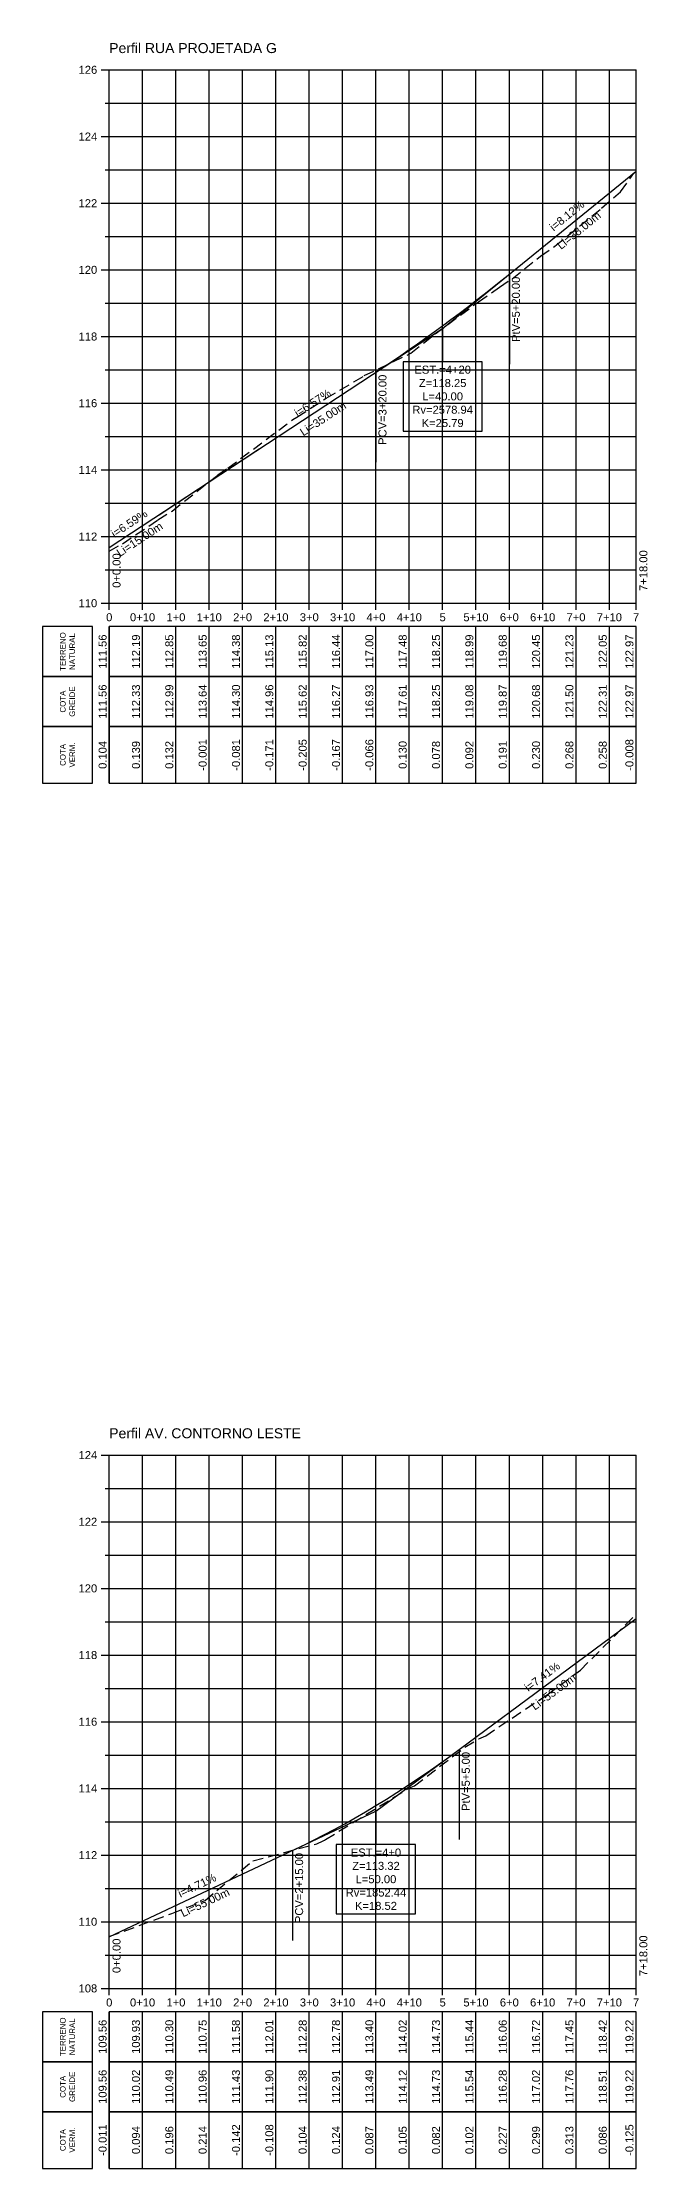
# Model space of a CAD drawing. Header units: metres. Extents: x 437145 to 443371, y 9612590 to 9615494.
# Drawn here: x 441651 to 441833, y 9612590 to 9613227 of the extents above; entities that cross this region are included whole.
import ezdxf

# ---------------------------------------------------------------- set-up
doc = ezdxf.new("R2010")
doc.units = ezdxf.units.M
doc.linetypes.add('HIDDEN', pattern=[9.525, 6.35, -3.175])
for name, color, linetype in [('Borda', 1, 'Continuous'), ('Cota', 2, 'Continuous'), ('COTA-TN', 7, 'Continuous'), ('Estacas', 7, 'Continuous'), ('Malha', 251, 'Continuous'), ('Perfil visualização', 7, 'Continuous'), ('PIs', 2, 'Continuous'), ('Plataforma 1', 10, 'Continuous'), ('Terreno', 3, 'HIDDEN'), ('TEXTO', 7, 'Continuous'), ('TXT-Curvas', 7, 'Continuous'), ('TXT-Estacas', 7, 'Continuous'), ('TXT-Perfil', 7, 'Continuous')]:
    doc.layers.add(name, color=color, linetype=linetype)
doc.styles.add('ARIAL', font='arial.ttf')

msp = doc.modelspace()

# ---------------------------------------------------------------- linework, layer by layer
at = {"layer": 'Borda', "color": 3, "linetype": 'Continuous', "lineweight": -3}
for p, q in [((441668.95, 9613219.19), (441671.35, 9613219.19)), ((441670.15, 9613209.19), (441671.35, 9613209.19)), ((441668.95, 9613199.19), (441671.35, 9613199.19)), ((441670.15, 9613189.19), (441671.35, 9613189.19)), ((441668.95, 9613179.19), (441671.35, 9613179.19)), ((441670.15, 9613169.19), (441671.35, 9613169.19)), ((441668.95, 9613159.19), (441671.35, 9613159.19)), ((441670.15, 9613149.19), (441671.35, 9613149.19)), ((441668.95, 9613139.19), (441671.35, 9613139.19)), ((441670.15, 9613129.19), (441671.35, 9613129.19)), ((441668.95, 9613119.19), (441671.35, 9613119.19)), ((441670.15, 9613109.19), (441671.35, 9613109.19)), ((441668.95, 9613099.19), (441671.35, 9613099.19)), ((441670.15, 9613089.19), (441671.35, 9613089.19)), ((441668.95, 9613079.19), (441671.35, 9613079.19)), ((441670.15, 9613069.19), (441671.35, 9613069.19)), ((441668.95, 9613059.19), (441671.35, 9613059.19)), ((441668.95, 9612803.66), (441671.35, 9612803.66)), ((441670.15, 9612793.66), (441671.35, 9612793.66)), ((441668.95, 9612783.66), (441671.35, 9612783.66)), ((441670.15, 9612773.66), (441671.35, 9612773.66)), ((441668.95, 9612763.66), (441671.35, 9612763.66)), ((441670.15, 9612753.66), (441671.35, 9612753.66)), ((441668.95, 9612743.66), (441671.35, 9612743.66)), ((441670.15, 9612733.66), (441671.35, 9612733.66)), ((441668.95, 9612723.66), (441671.35, 9612723.66)), ((441670.15, 9612713.66), (441671.35, 9612713.66)), ((441668.95, 9612703.66), (441671.35, 9612703.66)), ((441670.15, 9612693.66), (441671.35, 9612693.66)), ((441668.95, 9612683.66), (441671.35, 9612683.66)), ((441670.15, 9612673.66), (441671.35, 9612673.66)), ((441668.95, 9612663.66), (441671.35, 9612663.66)), ((441670.15, 9612653.66), (441671.35, 9612653.66)), ((441668.95, 9612643.66), (441671.35, 9612643.66))]:
    msp.add_line(p, q, dxfattribs=at)
at = {"layer": 'Borda', "color": 1, "linetype": 'Continuous', "lineweight": -3}
for p, q in [((441671.35, 9613059.19), (441671.35, 9613219.19)), ((441671.35, 9613219.19), (441829.35, 9613219.19)), ((441829.35, 9613059.19), (441829.35, 9613219.19)), ((441671.35, 9613059.19), (441829.35, 9613059.19)), ((441671.35, 9612643.66), (441671.35, 9612803.66)), ((441671.35, 9612803.66), (441829.35, 9612803.66)), ((441829.35, 9612643.66), (441829.35, 9612803.66)), ((441671.35, 9612643.66), (441829.35, 9612643.66))]:
    msp.add_line(p, q, dxfattribs=at)
at = {"layer": 'COTA-TN', "color": 8, "linetype": 'Continuous', "lineweight": -3}
for p, q in [((441671.35, 9613005.19), (441671.35, 9613052.19)), ((441681.35, 9613005.19), (441681.35, 9613052.19)), ((441691.35, 9613005.19), (441691.35, 9613052.19)), ((441701.35, 9613005.19), (441701.35, 9613052.19)), ((441711.35, 9613005.19), (441711.35, 9613052.19)), ((441721.35, 9613005.19), (441721.35, 9613052.19)), ((441731.35, 9613005.19), (441731.35, 9613052.19)), ((441741.35, 9613005.19), (441741.35, 9613052.19)), ((441751.35, 9613005.19), (441751.35, 9613052.19)), ((441761.35, 9613005.19), (441761.35, 9613052.19)), ((441771.35, 9613005.19), (441771.35, 9613052.19)), ((441781.35, 9613005.19), (441781.35, 9613052.19)), ((441791.35, 9613005.19), (441791.35, 9613052.19)), ((441801.35, 9613005.19), (441801.35, 9613052.19)), ((441811.35, 9613005.19), (441811.35, 9613052.19)), ((441821.35, 9613005.19), (441821.35, 9613052.19)), ((441829.35, 9613005.19), (441829.35, 9613052.19)), ((441671.35, 9612589.66), (441671.35, 9612636.66)), ((441681.35, 9612589.66), (441681.35, 9612636.66)), ((441691.35, 9612589.66), (441691.35, 9612636.66)), ((441701.35, 9612589.66), (441701.35, 9612636.66)), ((441711.35, 9612589.66), (441711.35, 9612636.66)), ((441721.35, 9612589.66), (441721.35, 9612636.66)), ((441731.35, 9612589.66), (441731.35, 9612636.66)), ((441741.35, 9612589.66), (441741.35, 9612636.66)), ((441751.35, 9612589.66), (441751.35, 9612636.66)), ((441761.35, 9612589.66), (441761.35, 9612636.66)), ((441771.35, 9612589.66), (441771.35, 9612636.66)), ((441781.35, 9612589.66), (441781.35, 9612636.66)), ((441791.35, 9612589.66), (441791.35, 9612636.66)), ((441801.35, 9612589.66), (441801.35, 9612636.66)), ((441811.35, 9612589.66), (441811.35, 9612636.66)), ((441821.35, 9612589.66), (441821.35, 9612636.66)), ((441829.35, 9612589.66), (441829.35, 9612636.66))]:
    msp.add_line(p, q, dxfattribs=at)
for points in [[(441666.35, 9613037.19), (441666.35, 9613052.19), (441651.35, 9613052.19), (441651.35, 9613037.19)], [(441671.35, 9613037.19), (441829.35, 9613037.19), (441829.35, 9613052.19), (441671.35, 9613052.19)], [(441666.35, 9613022.19), (441666.35, 9613037.19), (441651.35, 9613037.19), (441651.35, 9613022.19)], [(441671.35, 9613022.19), (441829.35, 9613022.19), (441829.35, 9613037.19), (441671.35, 9613037.19)], [(441666.35, 9613005.19), (441666.35, 9613022.19), (441651.35, 9613022.19), (441651.35, 9613005.19)], [(441671.35, 9613005.19), (441829.35, 9613005.19), (441829.35, 9613022.19), (441671.35, 9613022.19)], [(441666.35, 9612621.66), (441666.35, 9612636.66), (441651.35, 9612636.66), (441651.35, 9612621.66)], [(441671.35, 9612621.66), (441829.35, 9612621.66), (441829.35, 9612636.66), (441671.35, 9612636.66)], [(441666.35, 9612606.66), (441666.35, 9612621.66), (441651.35, 9612621.66), (441651.35, 9612606.66)], [(441671.35, 9612606.66), (441829.35, 9612606.66), (441829.35, 9612621.66), (441671.35, 9612621.66)], [(441666.35, 9612589.66), (441666.35, 9612606.66), (441651.35, 9612606.66), (441651.35, 9612589.66)], [(441671.35, 9612589.66), (441829.35, 9612589.66), (441829.35, 9612606.66), (441671.35, 9612606.66)]]:
    msp.add_3dface(points, dxfattribs=at)
at = {"layer": 'Estacas', "color": 3, "linetype": 'Continuous', "lineweight": -3}
for p, q in [((441671.35, 9613057.19), (441671.35, 9613059.19)), ((441681.35, 9613057.19), (441681.35, 9613059.19)), ((441691.35, 9613057.19), (441691.35, 9613059.19)), ((441701.35, 9613057.19), (441701.35, 9613059.19)), ((441711.35, 9613057.19), (441711.35, 9613059.19)), ((441721.35, 9613057.19), (441721.35, 9613059.19)), ((441731.35, 9613057.19), (441731.35, 9613059.19)), ((441741.35, 9613057.19), (441741.35, 9613059.19)), ((441751.35, 9613057.19), (441751.35, 9613059.19)), ((441761.35, 9613057.19), (441761.35, 9613059.19)), ((441771.35, 9613057.19), (441771.35, 9613059.19)), ((441781.35, 9613057.19), (441781.35, 9613059.19)), ((441791.35, 9613057.19), (441791.35, 9613059.19)), ((441801.35, 9613057.19), (441801.35, 9613059.19)), ((441811.35, 9613057.19), (441811.35, 9613059.19)), ((441821.35, 9613057.19), (441821.35, 9613059.19)), ((441829.35, 9613057.19), (441829.35, 9613059.19)), ((441671.35, 9612641.66), (441671.35, 9612643.66)), ((441681.35, 9612641.66), (441681.35, 9612643.66)), ((441691.35, 9612641.66), (441691.35, 9612643.66)), ((441701.35, 9612641.66), (441701.35, 9612643.66)), ((441711.35, 9612641.66), (441711.35, 9612643.66)), ((441721.35, 9612641.66), (441721.35, 9612643.66)), ((441731.35, 9612641.66), (441731.35, 9612643.66)), ((441741.35, 9612641.66), (441741.35, 9612643.66)), ((441751.35, 9612641.66), (441751.35, 9612643.66)), ((441761.35, 9612641.66), (441761.35, 9612643.66)), ((441771.35, 9612641.66), (441771.35, 9612643.66)), ((441781.35, 9612641.66), (441781.35, 9612643.66)), ((441791.35, 9612641.66), (441791.35, 9612643.66)), ((441801.35, 9612641.66), (441801.35, 9612643.66)), ((441811.35, 9612641.66), (441811.35, 9612643.66)), ((441821.35, 9612641.66), (441821.35, 9612643.66)), ((441829.35, 9612641.66), (441829.35, 9612643.66))]:
    msp.add_line(p, q, dxfattribs=at)
at = {"layer": 'Malha', "color": 251, "linetype": 'Continuous', "lineweight": -3}
for p, q in [((441671.35, 9613219.19), (441829.35, 9613219.19)), ((441671.35, 9613059.19), (441671.35, 9613219.19)), ((441681.35, 9613059.19), (441681.35, 9613219.19)), ((441691.35, 9613059.19), (441691.35, 9613219.19)), ((441701.35, 9613059.19), (441701.35, 9613219.19)), ((441711.35, 9613059.19), (441711.35, 9613219.19)), ((441721.35, 9613059.19), (441721.35, 9613219.19)), ((441731.35, 9613059.19), (441731.35, 9613219.19)), ((441741.35, 9613059.19), (441741.35, 9613219.19)), ((441751.35, 9613059.19), (441751.35, 9613219.19)), ((441761.35, 9613059.19), (441761.35, 9613219.19)), ((441771.35, 9613059.19), (441771.35, 9613219.19)), ((441781.35, 9613059.19), (441781.35, 9613219.19)), ((441791.35, 9613059.19), (441791.35, 9613219.19)), ((441801.35, 9613059.19), (441801.35, 9613219.19)), ((441811.35, 9613059.19), (441811.35, 9613219.19)), ((441821.35, 9613059.19), (441821.35, 9613219.19)), ((441829.35, 9613059.19), (441829.35, 9613219.19)), ((441671.35, 9613209.19), (441829.35, 9613209.19)), ((441671.35, 9613199.19), (441829.35, 9613199.19)), ((441671.35, 9613189.19), (441829.35, 9613189.19)), ((441671.35, 9613179.19), (441829.35, 9613179.19)), ((441671.35, 9613169.19), (441829.35, 9613169.19)), ((441671.35, 9613159.19), (441829.35, 9613159.19)), ((441671.35, 9613149.19), (441829.35, 9613149.19)), ((441671.35, 9613139.19), (441829.35, 9613139.19)), ((441671.35, 9613129.19), (441829.35, 9613129.19)), ((441671.35, 9613119.19), (441829.35, 9613119.19)), ((441671.35, 9613109.19), (441829.35, 9613109.19)), ((441671.35, 9613099.19), (441829.35, 9613099.19)), ((441671.35, 9613089.19), (441829.35, 9613089.19)), ((441671.35, 9613079.19), (441829.35, 9613079.19)), ((441671.35, 9613069.19), (441829.35, 9613069.19)), ((441671.35, 9613059.19), (441829.35, 9613059.19)), ((441671.35, 9612803.66), (441829.35, 9612803.66)), ((441671.35, 9612643.66), (441671.35, 9612803.66)), ((441681.35, 9612643.66), (441681.35, 9612803.66)), ((441691.35, 9612643.66), (441691.35, 9612803.66)), ((441701.35, 9612643.66), (441701.35, 9612803.66)), ((441711.35, 9612643.66), (441711.35, 9612803.66)), ((441721.35, 9612643.66), (441721.35, 9612803.66)), ((441731.35, 9612643.66), (441731.35, 9612803.66)), ((441741.35, 9612643.66), (441741.35, 9612803.66)), ((441751.35, 9612643.66), (441751.35, 9612803.66)), ((441761.35, 9612643.66), (441761.35, 9612803.66)), ((441771.35, 9612643.66), (441771.35, 9612803.66)), ((441781.35, 9612643.66), (441781.35, 9612803.66)), ((441791.35, 9612643.66), (441791.35, 9612803.66)), ((441801.35, 9612643.66), (441801.35, 9612803.66)), ((441811.35, 9612643.66), (441811.35, 9612803.66)), ((441821.35, 9612643.66), (441821.35, 9612803.66)), ((441829.35, 9612643.66), (441829.35, 9612803.66)), ((441671.35, 9612793.66), (441829.35, 9612793.66)), ((441671.35, 9612783.66), (441829.35, 9612783.66)), ((441671.35, 9612773.66), (441829.35, 9612773.66)), ((441671.35, 9612763.66), (441829.35, 9612763.66)), ((441671.35, 9612753.66), (441829.35, 9612753.66)), ((441671.35, 9612743.66), (441829.35, 9612743.66)), ((441671.35, 9612733.66), (441829.35, 9612733.66)), ((441671.35, 9612723.66), (441829.35, 9612723.66)), ((441671.35, 9612713.66), (441829.35, 9612713.66)), ((441671.35, 9612703.66), (441829.35, 9612703.66)), ((441671.35, 9612693.66), (441829.35, 9612693.66)), ((441671.35, 9612683.66), (441829.35, 9612683.66)), ((441671.35, 9612673.66), (441829.35, 9612673.66)), ((441671.35, 9612663.66), (441829.35, 9612663.66)), ((441671.35, 9612653.66), (441829.35, 9612653.66)), ((441671.35, 9612643.66), (441829.35, 9612643.66))]:
    msp.add_line(p, q, dxfattribs=at)
at = {"layer": 'PIs', "color": 2, "linetype": 'Continuous', "lineweight": -3}
for p, q in [((441671.35, 9613059.19), (441671.35, 9613219.19)), ((441829.35, 9613059.19), (441829.35, 9613219.19)), ((441671.35, 9612643.66), (441671.35, 9612803.66)), ((441829.35, 9612643.66), (441829.35, 9612803.66))]:
    msp.add_line(p, q, dxfattribs=at)
at = {"layer": 'Plataforma 1', "color": 10, "linetype": 'Continuous', "lineweight": -3, "ltscale": 2}
for p, q in [((441771.35, 9613141.65), (441829.35, 9613188.77)), ((441788.85, 9613155.88), (441791.35, 9613157.9)), ((441778.85, 9613148.05), (441781.35, 9613149.97)), ((441781.35, 9613149.97), (441783.85, 9613151.92)), ((441783.85, 9613151.92), (441786.35, 9613153.89)), ((441786.35, 9613153.89), (441788.85, 9613155.88)), ((441771.35, 9613142.43), (441773.85, 9613144.28)), ((441773.85, 9613144.28), (441776.35, 9613146.15)), ((441776.35, 9613146.15), (441778.85, 9613148.05)), ((441701.35, 9613095.65), (441771.35, 9613141.65)), ((441761.35, 9613135.27), (441763.85, 9613137.03)), ((441763.85, 9613137.03), (441766.35, 9613138.8)), ((441766.35, 9613138.8), (441768.85, 9613140.6)), ((441768.85, 9613140.6), (441771.35, 9613142.43)), ((441753.85, 9613130.16), (441756.35, 9613131.84)), ((441756.35, 9613131.84), (441758.85, 9613133.55)), ((441758.85, 9613133.55), (441761.35, 9613135.27)), ((441751.35, 9613128.51), (441753.85, 9613130.16)), ((441686.35, 9613085.76), (441716.35, 9613105.5)), ((441671.35, 9613075.88), (441701.35, 9613095.65)), ((441751.35, 9612696.84), (441829.35, 9612754.64)), ((441766.97, 9612708.65), (441770.1, 9612710.84)), ((441770.1, 9612710.84), (441773.22, 9612713.08)), ((441773.22, 9612713.08), (441776.35, 9612715.36)), ((441757.6, 9612702.42), (441760.72, 9612704.44)), ((441760.72, 9612704.44), (441763.85, 9612706.52)), ((441763.85, 9612706.52), (441766.97, 9612708.65)), ((441748.22, 9612696.66), (441751.35, 9612698.52)), ((441751.35, 9612698.52), (441754.47, 9612700.45)), ((441754.47, 9612700.45), (441757.6, 9612702.42)), ((441671.35, 9612659.15), (441751.35, 9612696.84)), ((441735.72, 9612689.71), (441738.85, 9612691.37)), ((441738.85, 9612691.37), (441741.97, 9612693.08)), ((441741.97, 9612693.08), (441745.1, 9612694.84)), ((441745.1, 9612694.84), (441748.22, 9612696.66)), ((441726.35, 9612685.06), (441729.47, 9612686.56)), ((441729.47, 9612686.56), (441732.6, 9612688.11)), ((441732.6, 9612688.11), (441735.72, 9612689.71))]:
    msp.add_line(p, q, dxfattribs=at)
at = {"layer": 'Terreno', "color": 3, "linetype": 'HIDDEN', "lineweight": -3, "ltscale": 0.5}
for p, q in [((441824.71, 9613182.61), (441828.69, 9613188.19)), ((441828.69, 9613188.19), (441829.35, 9613188.85)), ((441819.03, 9613177.69), (441824.71, 9613182.61)), ((441804.99, 9613166.33), (441819.03, 9613177.69)), ((441792.16, 9613156.55), (441800.72, 9613163.29)), ((441800.72, 9613163.29), (441804.99, 9613166.33)), ((441788.39, 9613153.97), (441792.16, 9613156.55)), ((441782.1, 9613149.61), (441788.39, 9613153.97)), ((441769.06, 9613139.96), (441782.1, 9613149.61)), ((441761.85, 9613134.21), (441769.06, 9613139.96)), ((441747.82, 9613127.47), (441761.85, 9613134.21)), ((441736.45, 9613120.71), (441744.75, 9613125.62)), ((441744.75, 9613125.62), (441747.82, 9613127.47)), ((441727.66, 9613115.03), (441736.45, 9613120.71)), ((441706.95, 9613099.74), (441726.41, 9613114.29)), ((441726.41, 9613114.29), (441727.66, 9613115.03)), ((441703.92, 9613097.68), (441706.95, 9613099.74)), ((441690.18, 9613086.82), (441703.92, 9613097.68)), ((441685.96, 9613084.18), (441690.18, 9613086.82)), ((441675.33, 9613077.02), (441685.96, 9613084.18)), ((441671.35, 9613074.84), (441675.33, 9613077.02)), ((441812.7, 9612739.16), (441829.35, 9612755.89)), ((441802.66, 9612731.78), (441812.7, 9612739.16)), ((441784.28, 9612719.49), (441802.66, 9612731.78)), ((441778.01, 9612716.01), (441782.19, 9612718.57)), ((441782.19, 9612718.57), (441784.28, 9612719.49)), ((441762.89, 9612704.44), (441778.01, 9612716.01)), ((441736.18, 9612688.32), (441761.38, 9612703.83)), ((441761.38, 9612703.83), (441762.89, 9612704.44)), ((441714.43, 9612681.94), (441733.6, 9612687.04)), ((441733.6, 9612687.04), (441735.55, 9612687.95)), ((441735.55, 9612687.95), (441735.87, 9612688.13)), ((441735.87, 9612688.13), (441736.18, 9612688.32)), ((441703.59, 9612673.05), (441714.43, 9612681.94)), ((441700.09, 9612670.07), (441703.59, 9612673.05)), ((441671.35, 9612659.25), (441690.17, 9612666.15)), ((441690.17, 9612666.15), (441700.09, 9612670.07))]:
    msp.add_line(p, q, dxfattribs=at)
at = {"layer": 'TXT-Curvas', "color": 7, "linetype": 'Continuous', "lineweight": -3}
for p, q in [((441791.35, 9613157.9), (441791.35, 9613130.9)), ((441771.35, 9613141.65), (441771.35, 9613131.65)), ((441759.46, 9613131.65), (441759.46, 9613110.85)), ((441783.23, 9613131.65), (441759.46, 9613131.65)), ((441783.23, 9613110.85), (441783.23, 9613131.65)), ((441751.35, 9613128.51), (441751.35, 9613101.51)), ((441759.46, 9613110.85), (441783.23, 9613110.85)), ((441776.35, 9612715.36), (441776.35, 9612688.36)), ((441751.35, 9612696.84), (441751.35, 9612686.84)), ((441726.35, 9612685.06), (441726.35, 9612658.06)), ((441739.46, 9612686.84), (441739.46, 9612666.04)), ((441763.23, 9612686.84), (441739.46, 9612686.84)), ((441763.23, 9612666.04), (441763.23, 9612686.84)), ((441739.46, 9612666.04), (441763.23, 9612666.04))]:
    msp.add_line(p, q, dxfattribs=at)

# ---------------------------------------------------------------- texts
at = {"layer": 'Cota', "color": 2, "linetype": 'Continuous', "lineweight": -3, "char_height": 2.4, "attachment_point": 6, "style": 'ARIAL'}
for s, insert in [('{\\C256;126  }', (441667.75, 9613219.19)), ('{\\C256;124  }', (441667.75, 9613199.19)), ('{\\C256;122  }', (441667.75, 9613179.19)), ('{\\C256;120  }', (441667.75, 9613159.19)), ('{\\C256;118  }', (441667.75, 9613139.19)), ('{\\C256;116  }', (441667.75, 9613119.19)), ('{\\C256;114  }', (441667.75, 9613099.19)), ('{\\C256;112  }', (441667.75, 9613079.19)), ('{\\C256;110  }', (441667.75, 9613059.19)), ('{\\C256;124  }', (441667.75, 9612803.66)), ('{\\C256;122  }', (441667.75, 9612783.66)), ('{\\C256;120  }', (441667.75, 9612763.66)), ('{\\C256;118  }', (441667.75, 9612743.66)), ('{\\C256;116  }', (441667.75, 9612723.66)), ('{\\C256;114  }', (441667.75, 9612703.66)), ('{\\C256;112  }', (441667.75, 9612683.66)), ('{\\C256;110  }', (441667.75, 9612663.66)), ('{\\C256;108  }', (441667.75, 9612643.66))]:
    msp.add_mtext(s, dxfattribs=dict(at, insert=insert))
at = {"layer": 'Estacas', "color": 7, "linetype": 'Continuous', "lineweight": -3, "char_height": 2.4, "attachment_point": 2, "style": 'ARIAL'}
for s, insert in [('{\\C256;0}', (441671.35, 9613056.19)), ('{\\C256;0+10}', (441681.35, 9613056.19)), ('{\\C256;1+0}', (441691.35, 9613056.19)), ('{\\C256;1+10}', (441701.35, 9613056.19)), ('{\\C256;2+0}', (441711.35, 9613056.19)), ('{\\C256;2+10}', (441721.35, 9613056.19)), ('{\\C256;3+0}', (441731.35, 9613056.19)), ('{\\C256;3+10}', (441741.35, 9613056.19)), ('{\\C256;4+0}', (441751.35, 9613056.19)), ('{\\C256;4+10}', (441761.35, 9613056.19)), ('{\\C256;5}', (441771.35, 9613056.19)), ('{\\C256;5+10}', (441781.35, 9613056.19)), ('{\\C256;6+0}', (441791.35, 9613056.19)), ('{\\C256;6+10}', (441801.35, 9613056.19)), ('{\\C256;7+0}', (441811.35, 9613056.19)), ('{\\C256;7+10}', (441821.35, 9613056.19)), ('{\\C256;7}', (441829.35, 9613056.19)), ('{\\C256;0}', (441671.35, 9612640.66)), ('{\\C256;0+10}', (441681.35, 9612640.66)), ('{\\C256;1+0}', (441691.35, 9612640.66)), ('{\\C256;1+10}', (441701.35, 9612640.66)), ('{\\C256;2+0}', (441711.35, 9612640.66)), ('{\\C256;2+10}', (441721.35, 9612640.66)), ('{\\C256;3+0}', (441731.35, 9612640.66)), ('{\\C256;3+10}', (441741.35, 9612640.66)), ('{\\C256;4+0}', (441751.35, 9612640.66)), ('{\\C256;4+10}', (441761.35, 9612640.66)), ('{\\C256;5}', (441771.35, 9612640.66)), ('{\\C256;5+10}', (441781.35, 9612640.66)), ('{\\C256;6+0}', (441791.35, 9612640.66)), ('{\\C256;6+10}', (441801.35, 9612640.66)), ('{\\C256;7+0}', (441811.35, 9612640.66)), ('{\\C256;7+10}', (441821.35, 9612640.66)), ('{\\C256;7}', (441829.35, 9612640.66))]:
    msp.add_mtext(s, dxfattribs=dict(at, insert=insert))
at = {"layer": 'Perfil visualização', "color": 7, "linetype": 'Continuous', "lineweight": -3, "char_height": 1.7, "attachment_point": 5, "rotation": 90, "style": 'ARIAL'}
for s, insert in [('{\\C256;TERRENO\\PNATURAL}', (441658.85, 9613044.69)), ('{\\C256;COTA\\PGREIDE}', (441658.85, 9613029.69)), ('{\\C256;COTA\\PVERM.}', (441658.85, 9613013.69)), ('{\\C256;TERRENO\\PNATURAL}', (441658.85, 9612629.16)), ('{\\C256;COTA\\PGREIDE}', (441658.85, 9612614.16)), ('{\\C256;COTA\\PVERM.}', (441658.85, 9612598.16))]:
    msp.add_mtext(s, dxfattribs=dict(at, insert=insert))
at = {"layer": 'TEXTO', "color": 4, "linetype": 'Continuous', "lineweight": -3, "char_height": 3, "attachment_point": 7, "style": 'ARIAL'}
for s, insert in [('Perfil RUA PROJETADA G', (441671.35, 9613224.19)), ('Perfil AV. CONTORNO LESTE', (441671.35, 9612808.66))]:
    msp.add_mtext(s, dxfattribs=dict(at, insert=insert))
at = {"layer": 'TEXTO', "color": 7, "linetype": 'Continuous', "lineweight": -3, "char_height": 2.4, "style": 'ARIAL'}
for s, insert, attachment_point, rotation in [('i=8.12%', (441809.4, 9613174.5), 8, 39.089), ('Li=38.00m', (441811.45, 9613171.98), 2, 39.089), ('i=6.57%', (441733.02, 9613118.26), 8, 33.3152), ('Li=35.00m', (441734.81, 9613115.54), 2, 33.3152), ('i=6.59%', (441678.02, 9613082.07), 8, 33.37953), ('Li=15.00m', (441679.81, 9613079.36), 2, 33.37953), ('i=7.41%', (441801.95, 9612736.21), 8, 36.54075), ('Li=53.00m', (441803.89, 9612733.6), 2, 36.54075), ('i=4.71%', (441698.21, 9612673.46), 8, 25.22741), ('Li=55.00m', (441699.59, 9612670.52), 2, 25.22741)]:
    msp.add_mtext(s, dxfattribs=dict(at, insert=insert, attachment_point=attachment_point, rotation=rotation))
at = {"layer": 'TXT-Curvas', "color": 7, "linetype": 'Continuous', "lineweight": -3, "char_height": 2.4, "attachment_point": 3, "rotation": 90, "style": 'ARIAL'}
for s, insert in [('{\\C256;PtV=5+20.00}', (441792.1, 9613157.15)), ('{\\C256;PCV=3+20.00}', (441752.1, 9613127.76)), ('{\\C256;PtV=5+5.00}', (441777.1, 9612714.61)), ('{\\C256;PCV=2+15.00}', (441727.1, 9612684.31))]:
    msp.add_mtext(s, dxfattribs=dict(at, insert=insert))
at = {"layer": 'TXT-Curvas', "color": 7, "linetype": 'Continuous', "lineweight": -3, "char_height": 2.4, "attachment_point": 2, "style": 'ARIAL'}
for s, insert in [('EST.=4+20\\PZ=118.25\\PL=40.00\\PRv=2578.94\\PK=25.79', (441771.35, 9613130.45)), ('EST.=4+0\\PZ=113.32\\PL=50.00\\PRv=1852.44\\PK=18.52', (441751.35, 9612685.64))]:
    msp.add_mtext(s, dxfattribs=dict(at, insert=insert))
at = {"layer": 'TXT-Estacas', "color": 7, "linetype": 'Continuous', "lineweight": -3, "char_height": 2.4, "attachment_point": 2, "rotation": 90, "style": 'ARIAL'}
for s, insert in [('0+0.00', (441672.35, 9613068.99)), ('7+18.00', (441830.35, 9613068.99)), ('7+18.00', (441830.35, 9612653.46)), ('0+0.00', (441672.35, 9612653.46))]:
    msp.add_mtext(s, dxfattribs=dict(at, insert=insert))
at = {"layer": 'TXT-Perfil', "color": 7, "linetype": 'Continuous', "lineweight": -3, "char_height": 2.4, "attachment_point": 8, "rotation": 90, "style": 'ARIAL'}
for s, insert in [('111.56', (441670.6, 9613044.69)), ('112.19', (441680.6, 9613044.69)), ('112.85', (441690.6, 9613044.69)), ('113.65', (441700.6, 9613044.69)), ('114.38', (441710.6, 9613044.69)), ('115.13', (441720.6, 9613044.69)), ('115.82', (441730.6, 9613044.69)), ('116.44', (441740.6, 9613044.69)), ('117.00', (441750.6, 9613044.69)), ('117.48', (441760.6, 9613044.69)), ('118.25', (441770.6, 9613044.69)), ('118.99', (441780.6, 9613044.69)), ('119.68', (441790.6, 9613044.69)), ('120.45', (441800.6, 9613044.69)), ('121.23', (441810.6, 9613044.69)), ('122.05', (441820.6, 9613044.69)), ('122.97', (441828.6, 9613044.69)), ('111.56', (441670.6, 9613029.69)), ('112.33', (441680.6, 9613029.69)), ('112.99', (441690.6, 9613029.69)), ('113.64', (441700.6, 9613029.69)), ('114.30', (441710.6, 9613029.69)), ('114.96', (441720.6, 9613029.69)), ('115.62', (441730.6, 9613029.69)), ('116.27', (441740.6, 9613029.69)), ('116.93', (441750.6, 9613029.69)), ('117.61', (441760.6, 9613029.69)), ('118.25', (441770.6, 9613029.69)), ('119.08', (441780.6, 9613029.69)), ('119.87', (441790.6, 9613029.69)), ('120.68', (441800.6, 9613029.69)), ('121.50', (441810.6, 9613029.69)), ('122.31', (441820.6, 9613029.69)), ('122.97', (441828.6, 9613029.69)), ('0.104', (441670.6, 9613013.69)), ('0.139', (441680.6, 9613013.69)), ('0.132', (441690.6, 9613013.69)), ('-0.001', (441700.6, 9613013.69)), ('-0.081', (441710.6, 9613013.69)), ('-0.171', (441720.6, 9613013.69)), ('-0.205', (441730.6, 9613013.69)), ('-0.167', (441740.6, 9613013.69)), ('-0.066', (441750.6, 9613013.69)), ('0.130', (441760.6, 9613013.69)), ('0.078', (441770.6, 9613013.69)), ('0.092', (441780.6, 9613013.69)), ('0.191', (441790.6, 9613013.69)), ('0.230', (441800.6, 9613013.69)), ('0.268', (441810.6, 9613013.69)), ('0.258', (441820.6, 9613013.69)), ('-0.008', (441828.6, 9613013.69)), ('109.56', (441670.6, 9612629.16)), ('109.93', (441680.6, 9612629.16)), ('110.30', (441690.6, 9612629.16)), ('110.75', (441700.6, 9612629.16)), ('111.58', (441710.6, 9612629.16)), ('112.01', (441720.6, 9612629.16)), ('112.28', (441730.6, 9612629.16)), ('112.78', (441740.6, 9612629.16)), ('113.40', (441750.6, 9612629.16)), ('114.02', (441760.6, 9612629.16)), ('114.73', (441770.6, 9612629.16)), ('115.44', (441780.6, 9612629.16)), ('116.06', (441790.6, 9612629.16)), ('116.72', (441800.6, 9612629.16)), ('117.45', (441810.6, 9612629.16)), ('118.42', (441820.6, 9612629.16)), ('119.22', (441828.6, 9612629.16)), ('109.56', (441670.6, 9612614.16)), ('110.02', (441680.6, 9612614.16)), ('110.49', (441690.6, 9612614.16)), ('110.96', (441700.6, 9612614.16)), ('111.43', (441710.6, 9612614.16)), ('111.90', (441720.6, 9612614.16)), ('112.38', (441730.6, 9612614.16)), ('112.91', (441740.6, 9612614.16)), ('113.49', (441750.6, 9612614.16)), ('114.12', (441760.6, 9612614.16)), ('114.73', (441770.6, 9612614.16)), ('115.54', (441780.6, 9612614.16)), ('116.28', (441790.6, 9612614.16)), ('117.02', (441800.6, 9612614.16)), ('117.76', (441810.6, 9612614.16)), ('118.51', (441820.6, 9612614.16)), ('119.22', (441828.6, 9612614.16)), ('-0.011', (441670.6, 9612598.16)), ('0.094', (441680.6, 9612598.16)), ('0.196', (441690.6, 9612598.16)), ('0.214', (441700.6, 9612598.16)), ('-0.142', (441710.6, 9612598.16)), ('-0.108', (441720.6, 9612598.16)), ('0.104', (441730.6, 9612598.16)), ('0.124', (441740.6, 9612598.16)), ('0.087', (441750.6, 9612598.16)), ('0.105', (441760.6, 9612598.16)), ('0.082', (441770.6, 9612598.16)), ('0.102', (441780.6, 9612598.16)), ('0.227', (441790.6, 9612598.16)), ('0.299', (441800.6, 9612598.16)), ('0.313', (441810.6, 9612598.16)), ('0.086', (441820.6, 9612598.16)), ('-0.125', (441828.6, 9612598.16))]:
    msp.add_mtext(s, dxfattribs=dict(at, insert=insert))

doc.saveas('drawing.dxf')
